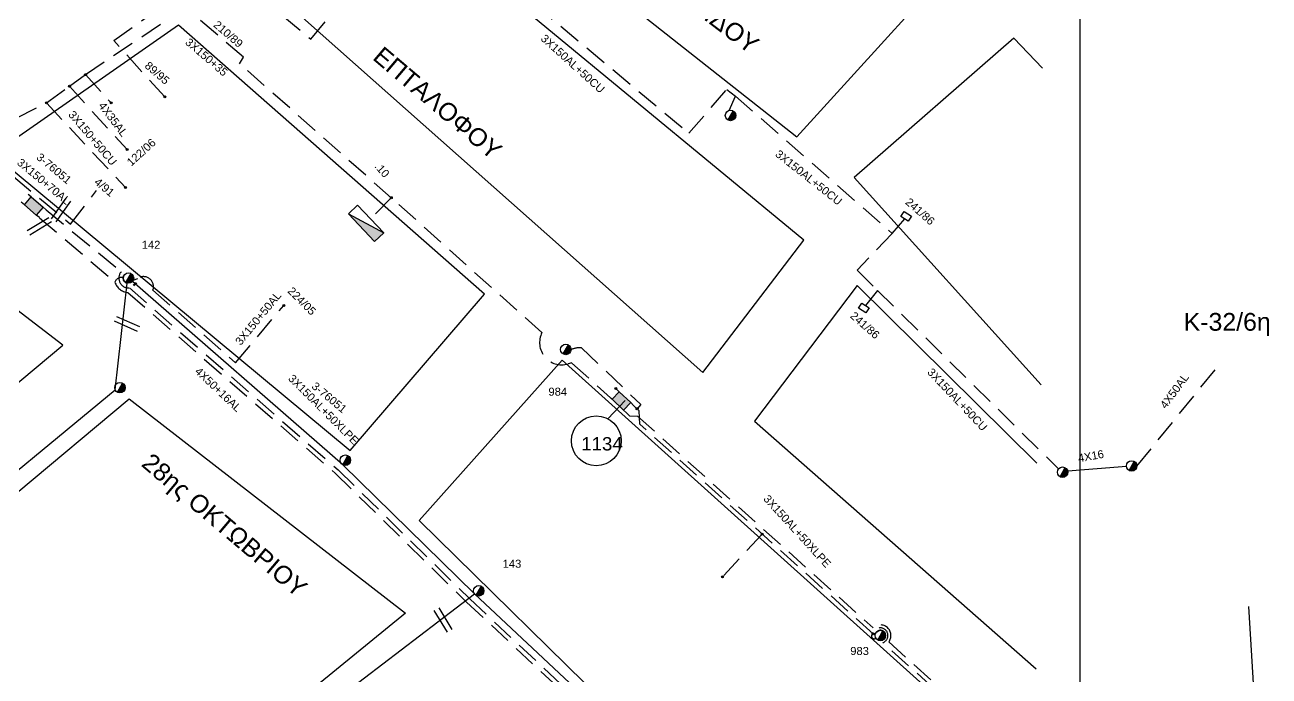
# Model space of a CAD drawing. Header units: millimetres. Extents: x 1080 to 2112, y 851 to 1323.
# Drawn here: x 1873 to 2012.9, y 1141.3 to 1214.5 of the extents above; entities that cross this region are included whole.
import ezdxf
from ezdxf.enums import TextEntityAlignment as Align

# ---------------------------------------------------------------- set-up
doc = ezdxf.new("R2010")
doc.units = ezdxf.units.MM
doc.linetypes.add('DASHED', pattern=[19.05, 12.7, -6.35])
for name, color, linetype in [('Link Box 4 Διευθύνσεων', 7, 'Continuous'), ('Άγνωστα', 7, 'DASHED'), ('Γυμνά εναέρια ΧΤ (3Φ)   4x35AL', 7, 'Continuous'), ('Γυμνά εναέρια ΧΤ (3Φ)   4x50AL', 7, 'Continuous'), ('Γυμνά εναέρια ΧΤ και ΦΟΠ (3Φ)   4x50+16AL', 7, 'Continuous'), ('Εναέρια παροχή ΧΤ 4x16', 7, 'SYN_LINE'), ('Επιγραφές - Σχήματα', 7, 'Continuous'), ('Επιτοίχιο Κουτί', 7, 'Continuous'), ('Καλώδια ΧΤ   3x150+50AL', 7, 'DASHED'), ('Καλώδια ΧΤ   3x150+50CU', 7, 'DASHED'), ('Καλώδια ΧΤ   3x150+70AL', 7, 'DASHED'), ('Καλώδια ΧΤ   3x150AL+50CU', 7, 'DASHED'), ('Καλώδια ΧΤ   3x150AL+50XLPE', 7, 'DASHED'), ('Μηχανική τομή', 7, 'Continuous'), ('Στύλος ΦΜ', 7, 'Continuous'), ('Στύλος ΦΜ @ 1', 7, 'Continuous'), ('Συνδέσεις', 7, 'Continuous'), ('Συνεστραμμένα ΧΤ   3x70+54.6+25AL', 7, 'SYN_LINE'), ('Τομή', 7, 'Continuous'), ('Υποσταθμοί', 7, 'Continuous'), ('Υπόβαθρο ΔΕΗ', 7, 'Continuous'), ('Υπόγεια Καλώδια Δικτύου ΧΤ   .10', 7, 'DASHED')]:
    doc.layers.add(name, color=color, linetype=linetype)
doc.styles.add('ar', font='arial.ttf')
doc.styles.get("Standard").update_dxf_attribs({"font": 'arial.ttf'})
doc.linetypes.add('SYN_LINE', pattern='A,0.5,-0.0001,["/\\/\\/\\/",Standard,S=0.1,R=0,X=0,Y=-0.05],-0.25', length=0.7501)

# ---------------------------------------------------------------- blocks, each defined once
blk = doc.blocks.new('ΥΠΑΡΧΩΝ ΤΣΙΜΕΝΤΕΝΙΟΣ ΣΤΥΛΟΣ')
at = {"layer": 'Στύλος ΦΜ'}
blk.add_hatch(color=7, dxfattribs=at).paths.add_polyline_path([(-1.29, -2.28, 0.574793), (2.62, 0, 0.268822), (1.3, 2.27)])
at = {"layer": 'Στύλος ΦΜ', "color": 7}
blk.add_line((-1.29, -2.28), (1.3, 2.27), dxfattribs=at)
blk.add_circle((0, 0), 2.62, dxfattribs=at)
at = {"layer": 'Στύλος ΦΜ', "flags": 4}
for tag, p in [('ΤΥΠΟΣ', (-4.91, 3.03)), ('ΑΡΙΘΜΟΣ', (-4.68, 8.05))]:
    blk.add_attdef(tag, p, '', height=4, dxfattribs=at)
blk = doc.blocks.new('LINK BOX 4 ΑΝΑΧΩΡΗΣΕΩΝ')
at = {"layer": 'Link Box 4 Διευθύνσεων', "ltscale": 40}
blk.add_hatch(color=256, dxfattribs=at).paths.add_polyline_path([(-3.54, 0), (-3.54, -4.67), (3.54, -4.67), (3.54, 0)])
for p, q in [((-3.54, 0), (-5.33, 0)), ((5.33, 0), (3.54, 0)), ((-3.54, -4.67), (-5.33, -4.67)), ((5.33, -4.67), (3.54, -4.67))]:
    blk.add_line(p, q, dxfattribs=at)
blk.add_lwpolyline([(-3.54, -4.67), (-3.54, 0), (3.54, 0), (3.54, -4.67)], close=True, dxfattribs=at)
blk = doc.blocks.new('ΤΟΜΗ')
at = {"layer": 'Τομή', "ltscale": 40}
for p, q in [((-5.68, 0), (5.68, 0)), ((5.68, -2.33), (-5.68, -2.33))]:
    blk.add_line(p, q, dxfattribs=at)
blk = doc.blocks.new('ΕΠΙΤΟΙΧΙΟ ΚΟΥΤΙ')
at = {"layer": 'Επιτοίχιο Κουτί', "ltscale": 40}
blk.add_lwpolyline([(-2.06, 1.35), (1.86, 1.35), (1.86, -1.39), (-2.06, -1.39)], close=True, dxfattribs=at)
blk = doc.blocks.new('υποσταθμος σε κλειστο χωρο')
at = {"layer": 'Υποσταθμοί', "ltscale": 40}
blk.add_hatch(color=256, dxfattribs=at).paths.add_polyline_path([(-9.52, -3.13), (9.52, -3.13), (9.52, 3.13)])
blk.add_lwpolyline([(-9.52, -3.13), (-9.52, 3.13), (9.52, 3.13), (9.52, -3.13)], close=True, dxfattribs=at)
blk.add_lwpolyline([(-9.52, -3.13), (9.52, 3.13)], dxfattribs=at)
blk = doc.blocks.new('ΥΠΑΡΧΩΝ ΥΠΟΣΤΑΘΜΟΣ ΣΕ ΚΛΕΙΣΤΟ ΧΩΡΟ')
at = {"layer": 'Υποσταθμοί'}
blk.add_blockref('υποσταθμος σε κλειστο χωρο', (0, 0), dxfattribs=at)
at = {"layer": 'Υποσταθμοί', "linetype": 'SYN_LINE', "ltscale": 40, "flags": 1}
for tag, p in [('ΜΕΤΑΣΧΗΜΑΤΙΣΜΟΣ', (10.66, 2.24)), ('ΙΣΧΥΣ', (10.64, -0.87)), ('ΑΡΙΘΜΟΣ', (10.77, -3.89))]:
    blk.add_attdef(tag, p, '', height=2, dxfattribs=at)
blk = doc.blocks.new('_ΣΥΝΔΕΣΗ')
at = {"layer": 'Συνδέσεις', "linetype": 'SYN_LINE', "ltscale": 40}
blk.add_hatch(color=256, dxfattribs=at).paths.add_polyline_path([(0.5, -0.01, 1), (-0.5, -0.01, 1)])
at = {"layer": 'Συνδέσεις'}
blk.add_circle((0, -0.01), 0.5, dxfattribs=at)
blk = doc.blocks.new('ΜΗΧΑΝΙΚΗ ΤΟΜΗ')
at = {"layer": 'Μηχανική τομή', "ltscale": 40}
for p, q in [((-1.9, 0.8), (1.9, 0.8)), ((1.9, 0), (-1.9, 0))]:
    blk.add_line(p, q, dxfattribs=at)

msp = doc.modelspace()

# ---------------------------------------------------------------- linework, layer by layer
at = {"layer": 'Άγνωστα', "color": 2, "linetype": 'DASHED', "ltscale": 0.2}
for points in [[(1888.72, 1206.45), (1882.98, 1212.78), (1889.56, 1217.42), (1891.41, 1216.3), (1891.2, 1215.72)], [(1914.19, 1195.1), (1911.87, 1192.7)]]:
    msp.add_lwpolyline(points, dxfattribs=at)
at = {"layer": 'Άγνωστα', "color": 27, "linetype": 'DASHED', "ltscale": 0.2}
msp.add_lwpolyline([(1879.81, 1208.94), (1882.68, 1205.77)], dxfattribs=at)
at = {"layer": 'Άγνωστα', "linetype": 'Continuous', "ltscale": 0.2}
msp.add_lwpolyline([(2012.2, 1123.24), (2010.63, 1149.16)], dxfattribs=at)
at = {"layer": 'Γυμνά εναέρια ΧΤ (3Φ)   4x35AL', "color": 27, "linetype": 'DASHED', "ltscale": 0.2}
msp.add_lwpolyline([(1878, 1207.63), (1884.48, 1200.52)], dxfattribs=at)
at = {"layer": 'Γυμνά εναέρια ΧΤ (3Φ)   4x50AL', "color": 1, "linetype": 'DASHED', "ltscale": 0.2}
msp.add_lwpolyline([(1998.05, 1164.92), (2007.03, 1175.99)], dxfattribs=at)
at = {"layer": 'Γυμνά εναέρια ΧΤ και ΦΟΠ (3Φ)   4x50+16AL', "color": 133, "linetype": 'Continuous', "ltscale": 0.2}
msp.add_lwpolyline([(1935.67, 1122.02), (1939.6, 1135.56), (1923.55, 1150.57), (1908.74, 1165.09), (1885.09, 1185.68)], dxfattribs=at)
at = {"layer": 'Γυμνά εναέρια ΧΤ και ΦΟΠ (3Φ)   4x50+16AL', "color": 30, "linetype": 'Continuous', "ltscale": 0.2}
msp.add_lwpolyline([(1830.77, 1076.73), (1855.27, 1097.74), (1856.36, 1097.92), (1877.08, 1114.05), (1896.74, 1130.11), (1923.55, 1150.57)], dxfattribs=at)
at = {"layer": 'Εναέρια παροχή ΧΤ 4x16', "color": 1, "linetype": 'Continuous', "ltscale": 0.2}
msp.add_lwpolyline([(1996.88, 1164.88), (1990.27, 1164.37)], dxfattribs=at)
at = {"layer": 'Επιγραφές - Σχήματα'}
msp.add_lwpolyline([(1083.25, 1308.5), (1991.62, 1308.5), (1991.62, 870.59), (1083.25, 870.59)], close=True, dxfattribs=at)
at = {"layer": 'Επιγραφές - Σχήματα', "ltscale": 0.2}
msp.add_lwpolyline([(1938.53, 1170.26), (1940.49, 1172.31)], dxfattribs=at)
msp.add_circle((1937.25, 1167.77), 2.8, dxfattribs=at)
at = {"layer": 'Καλώδια ΧΤ   3x150+50AL', "linetype": 'DASHED', "ltscale": 0.2}
msp.add_lwpolyline([(1885.18, 1185.82), (1885.69, 1186.03, -0.732494), (1887.39, 1184.72), (1896.69, 1176.55), (1902.1, 1182.98)], format="xyb", dxfattribs=at)
at = {"layer": 'Καλώδια ΧΤ   3x150+50CU', "color": 27, "linetype": 'DASHED', "ltscale": 0.2}
msp.add_lwpolyline([(1875.42, 1205.77), (1884.29, 1196.24)], dxfattribs=at)
at = {"layer": 'Καλώδια ΧΤ   3x150+50CU', "color": 1, "linetype": 'DASHED', "ltscale": 0.2}
for points in [[(1970.52, 1191.09), (1971.93, 1192.73)], [(1968.87, 1184.69), (1967.53, 1183)]]:
    msp.add_lwpolyline(points, dxfattribs=at)
at = {"layer": 'Καλώδια ΧΤ   3x150+70AL', "color": 27, "linetype": 'DASHED', "ltscale": 0.2}
for points in [[(1868.63, 1202.31), (1875.42, 1205.77), (1878, 1207.63), (1879.81, 1208.94), (1890.02, 1215.84), (1899.01, 1222.08), (1899.1, 1218.02), (1905.14, 1212.93), (1908.95, 1217.48)], [(1955.91, 1157.29), (1951.45, 1152.48)]]:
    msp.add_lwpolyline(points, dxfattribs=at)
at = {"layer": 'Καλώδια ΧΤ   3x150+70AL', "color": 30, "linetype": 'DASHED', "ltscale": 0.2}
msp.add_lwpolyline([(1867.8, 1203.14), (1868.94, 1204.17), (1870.6, 1201.44), (1868.76, 1199.91), (1878.13, 1192.14), (1881.05, 1195.9)], dxfattribs=at)
at = {"layer": 'Καλώδια ΧΤ   3x150AL+50CU', "color": 1, "linetype": 'DASHED', "ltscale": 0.2}
for points in [[(1917.8, 1229), (1922.64, 1225.86), (1922.16, 1223.4), (1927.4, 1219.26), (1947.67, 1202.36), (1951.93, 1207.26), (1952.92, 1206.51), (1970.52, 1191.09), (1966.59, 1186.97), (1968.87, 1184.69), (1989.23, 1164.62)], [(1952.21, 1204.92), (1952.92, 1206.51)]]:
    msp.add_lwpolyline(points, dxfattribs=at)
at = {"layer": 'Καλώδια ΧΤ   3x150AL+50CU', "color": 151, "linetype": 'DASHED', "ltscale": 0.2}
for points in [[(1875.38, 1193.75), (1883.82, 1186.78, 0.662469), (1884.74, 1184.96), (1908.21, 1164.52), (1923.02, 1150.01), (1938.64, 1135.4, 0.541981), (1940.46, 1134.57), (1944.18, 1130.74, 0.389713), (1945.59, 1130.11), (1964.96, 1110.13), (1950.9, 1099.52, -0.343067), (1949.19, 1096.99), (1944.88, 1093.63), (1945.97, 1092.24), (1955.28, 1099.65), (1960.29, 1092.55, -0.192952), (1960.37, 1091.6), (1962.4, 1088.72), (1963.15, 1088.69), (1963.45, 1088.28)], [(1874.62, 1192.86), (1883.12, 1185.62, 0.314203), (1884.55, 1184.46), (1907.87, 1164.15), (1922.67, 1149.65), (1938.18, 1135.14, 0.410566), (1940.24, 1133.94), (1944.04, 1130.06, 0.2361), (1945.42, 1129.57), (1964.21, 1110.19), (1950.37, 1099.74, -0.392062), (1948.96, 1097.44), (1944.17, 1093.71), (1945.89, 1091.54), (1955.2, 1098.91), (1959.84, 1092.33, -0.267547), (1959.79, 1091.54), (1962.51, 1087.58)]]:
    msp.add_lwpolyline(points, format="xyb", dxfattribs=at)
at = {"layer": 'Καλώδια ΧΤ   3x150AL+50CU', "color": 27, "linetype": 'DASHED', "ltscale": 0.2}
for points in [[(1934.41, 1178.01, -0.148698), (1935.6, 1178.22), (1942.27, 1171.86), (1941.83, 1171.39)], [(1949.09, 1088.69), (1946.78, 1091.61), (1955.08, 1098.21), (1956.36, 1096.4), (1968.38, 1104.39), (1967.73, 1105.1), (1993.53, 1123.47), (1985.07, 1131.07, 1.449566), (1983.71, 1132.3), (1969.48, 1145.09, 1.685266), (1968.37, 1146.09), (1942.16, 1169.65), (1942.08, 1171.15), (1941.44, 1171.76)]]:
    msp.add_lwpolyline(points, format="xyb", dxfattribs=at)
at = {"layer": 'Καλώδια ΧΤ   3x150AL+50CU', "color": 2, "linetype": 'DASHED', "ltscale": 0.2}
msp.add_lwpolyline([(1940.63, 1170.92), (1940.99, 1170.57), (1941.89, 1170.56), (1968.38, 1146.75, -0.925687), (1970.14, 1145.17), (1983.75, 1132.94, -0.891499), (1985.7, 1131.18), (1994.33, 1123.42), (1968.48, 1105.02), (1969.14, 1104.29), (1954.94, 1094.94), (1963.71, 1082.53), (1962, 1081.32, 0.47574), (1961.65, 1080.84)], format="xyb", dxfattribs=at)
at = {"layer": 'Καλώδια ΧΤ   3x150AL+50CU', "color": 151, "linetype": 'DASHED', "ltscale": 0.2}
msp.add_arc((1883.88, 1185.33), 0.812, 77.1297, 158.7796, dxfattribs=at)
at = {"layer": 'Καλώδια ΧΤ   3x150AL+50CU', "linetype": 'DASHED', "ltscale": 0.2}
for centre, start, end in [((1884.64, 1186.07), 139.0796, 255.7684), ((1969.2, 1145.89), 310.5274, 150.1512)]:
    msp.add_arc(centre, 0.589, start, end, dxfattribs=at)
at = {"layer": 'Καλώδια ΧΤ   3x150AL+50CU', "color": 27, "linetype": 'DASHED', "ltscale": 0.2}
msp.add_arc((1968.5, 1145.82), 0.301, 115.5377, 310.439, dxfattribs=at)
at = {"layer": 'Συνεστραμμένα ΧΤ   3x70+54.6+25AL', "color": 1, "linetype": 'SYN_LINE', "ltscale": 20}
msp.add_lwpolyline([(1807.99, 1110.08), (1829.68, 1129.33), (1847.78, 1144.36), (1863.87, 1157.61), (1883.14, 1173.52), (1884.5, 1185.5)], dxfattribs=at)
at = {"layer": 'Υπόβαθρο ΔΕΗ'}
for points in [[(1982.2, 1226.55), (1950.85, 1255.39), (1921.88, 1235.81), (1922.26, 1231.55), (1959.81, 1201.96)], [(1960.58, 1190.33), (1912.43, 1230.09), (1900.23, 1221.67), (1900.23, 1218.91), (1949.25, 1175.47)], [(1890.25, 1214.49), (1869.43, 1200.01), (1909.57, 1166.7), (1924.67, 1184.25)], [(1877.27, 1178.53), (1857.03, 1194.05), (1788.99, 1137.1), (1803.51, 1116.86)], [(1933.41, 1176.84), (1986.32, 1129.28), (1963.11, 1112.76), (1940.1, 1136.5), (1917.33, 1158.83)], [(1884.72, 1172.5), (1915.78, 1148.42), (1873.34, 1113.75), (1830.54, 1078.69), (1808.93, 1109.25), (1859.4, 1151.38)]]:
    msp.add_lwpolyline(points, close=True, dxfattribs=at)
for points in [[(1987.42, 1209.66), (1984.22, 1213.04), (1966.25, 1197.36), (1987.28, 1174.06)], [(1986.8, 1165.28), (1966.6, 1185.22), (1955.03, 1169.97), (1986.7, 1142.13)]]:
    msp.add_lwpolyline(points, dxfattribs=at)
at = {"layer": 'Υπόγεια Καλώδια Δικτύου ΧΤ   .10', "color": 2, "linetype": 'DASHED', "ltscale": 0.2}
msp.add_lwpolyline([(1939.24, 1172.27), (1934.49, 1176.54), (1934.07, 1176.42, -0.656526), (1931.14, 1179.94), (1914.19, 1195.1), (1897.14, 1210.17), (1897.57, 1210.89), (1892.3, 1215.42, 0.223011), (1891.19, 1215.72)], format="xyb", dxfattribs=at)

# ---------------------------------------------------------------- block references
at = {"layer": 'Link Box 4 Διευθύνσεων'}
for p, xscale, yscale, zscale, rotation in [((1874.36, 1194.62), 0.2499999999999347, 0.2499999999999347, 0.2499999999999347, 319.5646463262743), ((1940.48, 1172.68), 0.2500000000000503, 0.2500000000000503, 0.2500000000000503, 316.3595657931351)]:
    msp.add_blockref('LINK BOX 4 ΑΝΑΧΩΡΗΣΕΩΝ', p, dxfattribs=dict(at, xscale=xscale, yscale=yscale, zscale=zscale, rotation=rotation))
at = {"layer": 'Επιτοίχιο Κουτί', "xscale": 0.2499999999999836, "yscale": 0.2499999999999836, "zscale": 0.2499999999999836, "rotation": 327.5504826285642}
for p in [(1972.13, 1193.01), (1967.37, 1182.7)]:
    msp.add_blockref('ΕΠΙΤΟΙΧΙΟ ΚΟΥΤΙ', p, dxfattribs=at)
at = {"layer": 'Μηχανική τομή', "xscale": 0.124999999999984, "yscale": 0.124999999999984, "zscale": 0.124999999999984, "rotation": 44.10274430863031}
msp.add_blockref('ΜΗΧΑΝΙΚΗ ΤΟΜΗ', (1885.42, 1185.35), dxfattribs=at)
at = {"layer": 'Στύλος ΦΜ @ 1', "ltscale": 40, "xscale": 0.225, "yscale": 0.225, "zscale": 0.225}
for p in [(1952.35, 1204.35), (1883.68, 1173.75), (1909.03, 1165.6), (1989.69, 1164.25), (1997.46, 1164.95)]:
    msp.add_blockref('ΥΠΑΡΧΩΝ ΤΣΙΜΕΝΤΕΝΙΟΣ ΣΤΥΛΟΣ', p, dxfattribs=at)
at = {"layer": 'Στύλος ΦΜ @ 1', "ltscale": 40}
ref = msp.add_blockref('ΥΠΑΡΧΩΝ ΤΣΙΜΕΝΤΕΝΙΟΣ ΣΤΥΛΟΣ', (1884.64, 1186.07), dxfattribs=dict(at, xscale=0.225, yscale=0.225, zscale=0.225))
ref.add_attrib('ΤΥΠΟΣ', '142', (1886.13, 1189.36), dxfattribs={"layer": 'Στύλος ΦΜ', "height": 0.9, "flags": 4})
ref = msp.add_blockref('ΥΠΑΡΧΩΝ ΤΣΙΜΕΝΤΕΝΙΟΣ ΣΤΥΛΟΣ', (1933.82, 1178.05), dxfattribs=dict(at, xscale=0.225, yscale=0.225, zscale=0.225))
ref.add_attrib('ΤΥΠΟΣ', '984', (1931.87, 1172.85), dxfattribs={"layer": 'Στύλος ΦΜ', "height": 0.9, "flags": 4})
ref = msp.add_blockref('ΥΠΑΡΧΩΝ ΤΣΙΜΕΝΤΕΝΙΟΣ ΣΤΥΛΟΣ', (1924.03, 1150.92), dxfattribs=dict(at, xscale=0.225, yscale=0.225, zscale=0.225))
ref.add_attrib('ΤΥΠΟΣ', '143', (1926.72, 1153.51), dxfattribs={"layer": 'Στύλος ΦΜ', "height": 0.9, "flags": 4})
ref = msp.add_blockref('ΥΠΑΡΧΩΝ ΤΣΙΜΕΝΤΕΝΙΟΣ ΣΤΥΛΟΣ', (1969.2, 1145.89), dxfattribs=dict(at, xscale=0.225, yscale=0.225, zscale=0.225))
ref.add_attrib('ΤΥΠΟΣ', '983', (1965.81, 1143.7), dxfattribs={"layer": 'Στύλος ΦΜ', "height": 0.9, "flags": 4})
at = {"layer": 'Συνδέσεις', "xscale": 0.2211072174658995, "yscale": 0.2211072174658995, "zscale": 0.2211072174658995}
for p in [(1879.81, 1208.94), (1878, 1207.63), (1888.72, 1206.46), (1875.43, 1205.77), (1882.68, 1205.77), (1884.48, 1200.52), (1884.29, 1196.25), (1914.2, 1195.11), (1902.1, 1182.98), (1939.46, 1173.65), (1941.83, 1171.39), (1955.91, 1157.29), (1951.45, 1152.48), (1968.37, 1146.09)]:
    msp.add_blockref('_ΣΥΝΔΕΣΗ', p, dxfattribs=at)
at = {"layer": 'Τομή'}
for p, xscale, yscale, zscale, rotation in [((1876.81, 1193.89), 0.2500000000000471, 0.2500000000000471, 0.2500000000000471, 54.22023605801145), ((1874.47, 1192.15), 0.2500000000000279, 0.2500000000000279, 0.2500000000000279, 31.43991184383876), ((1884.59, 1181.18), 0.2499999999999929, 0.2499999999999929, 0.2499999999999929, 336.2705765673086), ((1920.27, 1147.79), 0.2499999999999584, 0.2499999999999584, 0.2499999999999584, 301.6316743177451)]:
    msp.add_blockref('ΤΟΜΗ', p, dxfattribs=dict(at, xscale=xscale, yscale=yscale, zscale=zscale, rotation=rotation))
at = {"layer": 'Υποσταθμοί', "xscale": 0.2249999999998832, "yscale": 0.2249999999998832, "zscale": 0.2249999999998832, "rotation": 313.3607495594366}
msp.add_blockref('ΥΠΑΡΧΩΝ ΥΠΟΣΤΑΘΜΟΣ ΣΕ ΚΛΕΙΣΤΟ ΧΩΡΟ', (1911.36, 1192.22), dxfattribs=at)

# ---------------------------------------------------------------- texts
at = {"layer": 'Γυμνά εναέρια ΧΤ (3Φ)   4x35AL', "ltscale": 0.2}
msp.add_text('4X35AL', height=0.9, rotation=307.119, dxfattribs=at).set_placement((1882.92, 1203.92), align=Align.MIDDLE)
at = {"layer": 'Γυμνά εναέρια ΧΤ (3Φ)   4x50AL', "ltscale": 0.2}
msp.add_text('4X50AL', height=0.9, rotation=53.6265, dxfattribs=at).set_placement((2002.26, 1173.38), align=Align.MIDDLE)
at = {"layer": 'Γυμνά εναέρια ΧΤ και ΦΟΠ (3Φ)   4x50+16AL', "ltscale": 0.2}
msp.add_text('4X50+16AL', height=0.9, rotation=316.5151, dxfattribs=at).set_placement((1894.74, 1173.54), align=Align.MIDDLE)
at = {"layer": 'Εναέρια παροχή ΧΤ 4x16', "ltscale": 20}
msp.add_text('4X16', height=0.9, rotation=10.398, dxfattribs=at).set_placement((1992.87, 1166.06), align=Align.MIDDLE)
at = {"layer": 'Επιγραφές - Σχήματα', "ltscale": 0.2, "char_height": 2, "attachment_point": 1, "style": 'ar'}
for s, insert, width, rotation in [('ΜΑΤ/ΚΩΦΙΔΟΥ', (1940.2, 1224.58), 12.0832, 322.7798), ('ΕΠΤΑΛΟΦΟΥ', (1913.28, 1212.25), 12.0832, 319.7226), ('28ης ΟΚΤΩΒΡΙΟΥ', (1887.27, 1166.55), 28.8499, 319.7226)]:
    msp.add_mtext(s, dxfattribs=dict(at, insert=insert, width=width, rotation=rotation))
at = {"layer": 'Επιγραφές - Σχήματα', "ltscale": 0.2, "char_height": 2, "width": 12.0832, "attachment_point": 1, "style": 'ar'}
for s, insert in [('Κ-32/6η', (2003.31, 1182.15)), ('{\\H0.75x;1134}', (1935.56, 1168.19))]:
    msp.add_mtext(s, dxfattribs=dict(at, insert=insert))
at = {"layer": 'Καλώδια ΧΤ   3x150+50AL', "ltscale": 0.2}
for s, rotation, p in [('210/89', 319.2411, (1895.88, 1213.51)), ('3X150+35', 319.2411, (1893.42, 1210.91)), ('89/95', 319.2411, (1887.88, 1209.14)), ('122/06', 42.2153, (1886.06, 1200.23)), ('3X150+50AL', 50.6327, (1899.23, 1181.55))]:
    msp.add_text(s, height=0.9, rotation=rotation, dxfattribs=at).set_placement(p, align=Align.MIDDLE)
at = {"layer": 'Καλώδια ΧΤ   3x150+50CU', "ltscale": 0.2}
msp.add_text('3X150+50CU', height=0.9, rotation=310.341, dxfattribs=at).set_placement((1880.61, 1201.81), align=Align.MIDDLE)
at = {"layer": 'Καλώδια ΧΤ   3x150+70AL', "ltscale": 0.2}
for s, p in [('3X150+70AL', (1875.12, 1196.93)), ('3-76051', (1876.26, 1198.39)), ('4/91', (1881.95, 1196.3)), ('3-76051', (1907.22, 1172.65))]:
    msp.add_text(s, height=0.9, rotation=320.3277, dxfattribs=at).set_placement(p, align=Align.MIDDLE)
at = {"layer": 'Καλώδια ΧΤ   3x150AL+50CU', "ltscale": 0.2}
for s, rotation, p in [('3X150AL+50CU', 317.9627, (1934.61, 1210.17)), ('3X150AL+50CU', 321.5892, (1961.15, 1197.37)), ('241/86', 318.6355, (1973.68, 1193.57)), ('241/86', 318.6355, (1967.48, 1180.78)), ('3X150AL+50CU', 313.3425, (1977.86, 1172.42))]:
    msp.add_text(s, height=0.9, rotation=rotation, dxfattribs=at).set_placement(p, align=Align.MIDDLE)
at = {"layer": 'Καλώδια ΧΤ   3x150AL+50XLPE', "ltscale": 0.2}
for s, rotation, p in [('224/05', 315.0273, (1904.16, 1183.5)), ('3X150AL+50XLPE', 315.0273, (1906.57, 1171.3)), ('3X150AL+50XLPE', 312.3764, (1959.85, 1157.62))]:
    msp.add_text(s, height=0.9, rotation=rotation, dxfattribs=at).set_placement(p, align=Align.MIDDLE)
at = {"layer": 'Υπόγεια Καλώδια Δικτύου ΧΤ   .10', "ltscale": 0.2}
msp.add_text('.10', height=0.9, rotation=311.5056, dxfattribs=at).set_placement((1913.16, 1198.23), align=Align.MIDDLE)

doc.saveas('drawing.dxf')
